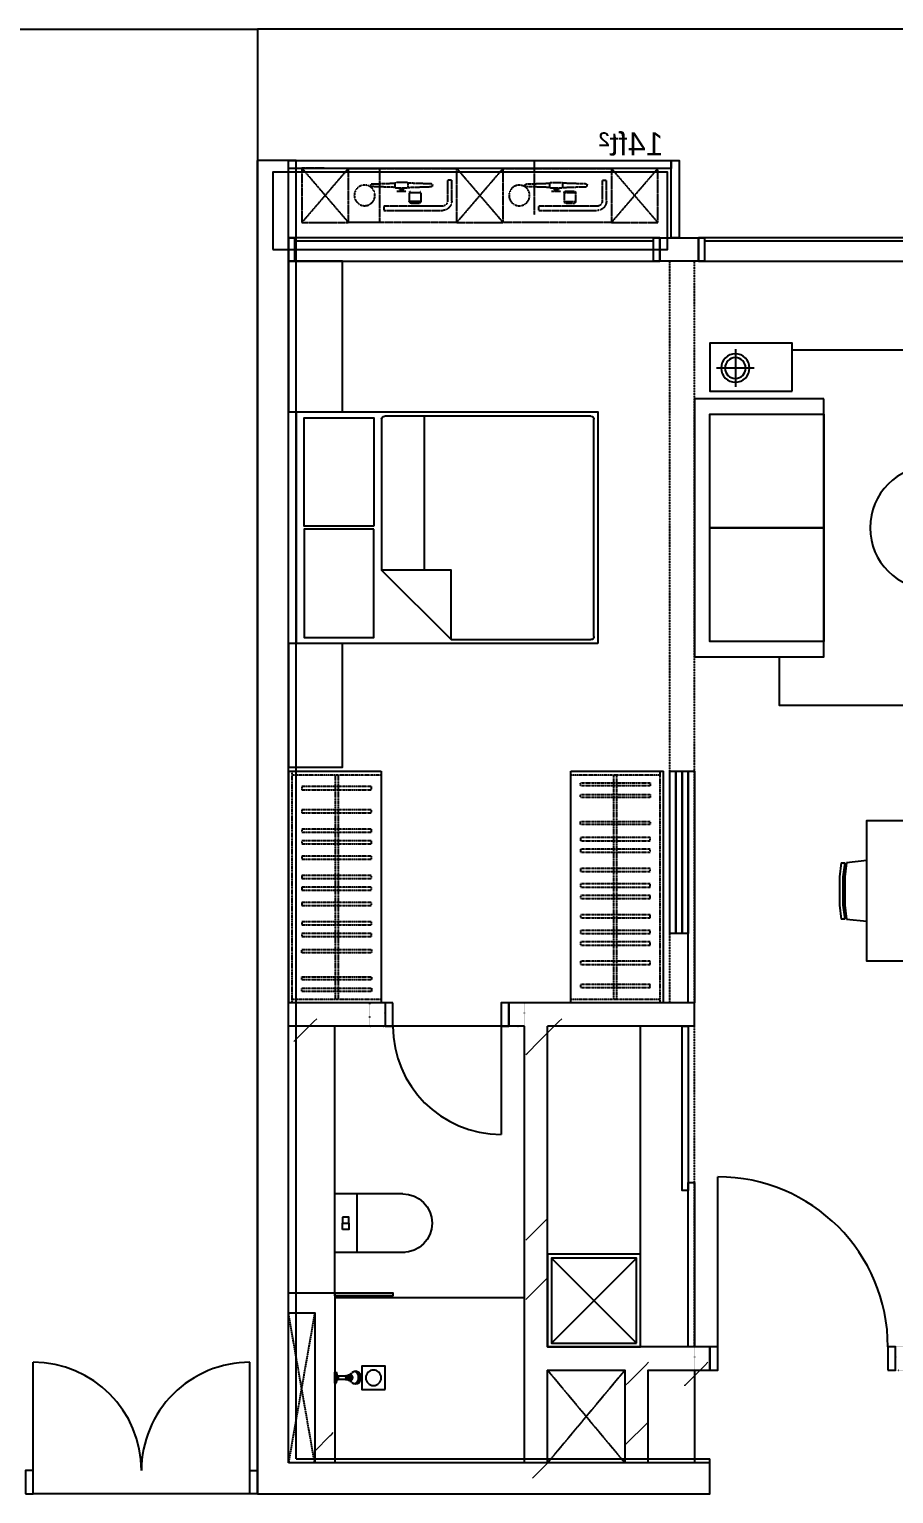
# Model space of a CAD drawing. Header units: millimetres. Extents: x -12551121 to 353735, y 112272 to 285506.
# Drawn here: x 105017 to 110605, y 147551 to 157026 of the extents above; entities that cross this region are included whole.
import ezdxf

# ---------------------------------------------------------------- set-up
doc = ezdxf.new("R2010")
doc.units = ezdxf.units.MM
doc.header["$MEASUREMENT"] = 0
for name, pattern in [('TYPE A$0$TYPE A$0$DOT2', [3.175, 0, -3.175]), ('TYPE A$0$TYPE A$0$HIDDEN', [0.375, 0.25, -0.125]), ('TYPE A$0$TYPE A$0$HIDDEN2', [0.9375, 0.625, -0.3125]), ('TYPE A$0$TYPE A$0$TYPE A_450SQFT$0$ABOVE', [0.4, 0.2, -0.2]), ('TYPE A$0$TYPE A$0$TYPE A_450SQFT$0$DASHED', [0.75, 0.5, -0.25])]:
    doc.linetypes.add(name, pattern=pattern)
for name, color, linetype in [('10 RT1 -  CORE LV9-69$0$10 RT1 -  CORE LV9-69$0$10 RT1 -  CORE LV9-69$0$AM-DOOR', 4, 'Continuous'), ('10 RT1 -  CORE LV9-69$0$10 RT1 -  CORE LV9-69$0$10 RT1 -  CORE LV9-69$0$AM-DROP', 7, 'Continuous'), ('AM-LOW WALL', 2, 'Continuous'), ('SHEARWALL L9-L28', 4, 'Continuous'), ('TYPE A$0$TYPE A$0$AM-BWK', 1, 'Continuous'), ('TYPE A$0$TYPE A$0$AM-DOOR', 4, 'Continuous'), ('TYPE A$0$TYPE A$0$AM-DROP LINE', 7, 'Continuous'), ('TYPE A$0$TYPE A$0$AM-FURNITURE', 9, 'Continuous'), ('TYPE A$0$TYPE A$0$AM-LOW WALL', 2, 'Continuous'), ('TYPE A$0$TYPE A$0$AM-RC-BEAM-SLAB-WALL', 3, 'Continuous'), ('TYPE A$0$TYPE A$0$AM-SANITARY', 4, 'Continuous'), ('TYPE A$0$TYPE A$0$AM-VOID', 8, 'TYPE A$0$TYPE A$0$HIDDEN'), ('TYPE A$0$TYPE A$0$AM-WINDOW', 4, 'Continuous'), ('TYPE A$0$TYPE A$0$TYPE A_450SQFT$0$AM-FURNITURE', 252, 'Continuous')]:
    doc.layers.add(name, color=color, linetype=linetype)
doc.layers.add('TYPE A$0$TYPE A$0$AM-AREA', color=30, linetype='Continuous', plot=False)
doc.layers.add('WALL-FILL-1', color=9, linetype='Continuous', lineweight=9)
doc.layers.add('WALL-FILL-2', color=7, linetype='Continuous', lineweight=9)
doc.styles.add('TYPE A$0$TYPE A$0$Standard', font='arial.ttf')
pattern_1 = [(45, (4847680.4, 2641064.6), (-791.9596, 791.9596), []), (45, (4847680.4, 2642264.6), (-791.9596, 791.9596), [])]

# ---------------------------------------------------------------- blocks, each defined once
blk = doc.blocks.new('TYPE A$0$TYPE A$0$TYPE A_450SQFT$0$A$C52870461')
at = {"layer": 'TYPE A$0$TYPE A$0$AM-SANITARY'}
for points in [[(-188.9, 456.7), (-188.9, 1.5)], [(190.3, 440.4), (190.3, 1.5)], [(-188.9, 145), (190.3, 145)], [(-188.9, 1.5), (190.3, 1.5)]]:
    blk.add_lwpolyline(points, dxfattribs=at)
for points in [[(-39.3, 51.5), (0.7, 51.5), (0.7, 91.5), (-39.3, 91.5)], [(40.7, 51.5), (0.7, 51.5), (0.7, 91.5), (40.7, 91.5)]]:
    blk.add_lwpolyline(points, close=True, dxfattribs=at)
blk.add_arc((0.7, 440.4), 189.6, 0, 180, dxfattribs=at)
blk = doc.blocks.new('*U103')
at = {"layer": 'TYPE A$0$TYPE A$0$AM-FURNITURE', "linetype": 'TYPE A$0$TYPE A$0$TYPE A_450SQFT$0$ABOVE'}
for p, q in [((-235, 0), (-235, 575)), ((1215, 575), (1215, 0))]:
    blk.add_line(p, q, dxfattribs=at)
at = {"layer": 'TYPE A$0$TYPE A$0$AM-FURNITURE', "color": 251, "linetype": 'TYPE A$0$TYPE A$0$TYPE A_450SQFT$0$ABOVE'}
for p, q in [((-235, 297.5), (1215, 297.5)), ((-235, 277.5), (1215, 277.5))]:
    blk.add_line(p, q, dxfattribs=at)
at = {"layer": 'TYPE A$0$TYPE A$0$AM-FURNITURE', "flags": 128}
for points in [[(-260, 600), (-260, 0)], [(-260, 600), (1240, 600)], [(-260, 600), (1240, 600)], [(1240, 0), (1240, 600)], [(-260, 0), (1240, 0)]]:
    blk.add_lwpolyline(points, dxfattribs=at)
at = {"layer": 'TYPE A$0$TYPE A$0$AM-FURNITURE', "linetype": 'TYPE A$0$TYPE A$0$TYPE A_450SQFT$0$ABOVE', "flags": 128}
blk.add_lwpolyline([(1240, 575), (-260, 575)], dxfattribs=at)
at = {"layer": 'TYPE A$0$TYPE A$0$AM-FURNITURE', "color": 251, "linetype": 'TYPE A$0$TYPE A$0$TYPE A_450SQFT$0$ABOVE'}
for points in [[(-160, 512.8), (-140, 512.8), (-140, 62.2), (-160, 62.2)], [(-10, 512.8), (10, 512.8), (10, 62.2), (-10, 62.2)], [(115, 512.8), (135, 512.8), (135, 62.2), (115, 62.2)], [(190, 512.8), (210, 512.8), (210, 62.2), (190, 62.2)], [(290, 512.8), (310, 512.8), (310, 62.2), (290, 62.2)], [(415, 512.8), (435, 512.8), (435, 62.2), (415, 62.2)], [(490, 512.8), (510, 512.8), (510, 62.2), (490, 62.2)], [(590, 512.8), (610, 512.8), (610, 62.2), (590, 62.2)], [(715, 512.8), (735, 512.8), (735, 62.2), (715, 62.2)], [(790, 512.8), (810, 512.8), (810, 62.2), (790, 62.2)], [(915, 512.8), (895, 512.8), (895, 62.2), (915, 62.2)], [(1090, 512.8), (1070, 512.8), (1070, 62.2), (1090, 62.2)], [(1165, 512.8), (1145, 512.8), (1145, 62.2), (1165, 62.2)]]:
    blk.add_lwpolyline(points, close=True, dxfattribs=at)
blk = doc.blocks.new('*U11')
blk.add_line((50, 75), (50, 775))
for points in [[(0, -75), (50, -75), (50, 75), (0, 75)], [(750, -75), (800, -75), (800, 75), (750, 75)]]:
    blk.add_lwpolyline(points, close=True)
blk.add_arc((50, 75), 700, 0, 90)
at = {"layer": 'DefPoints', "linetype": 'TYPE A$0$TYPE A$0$DOT2'}
for points in [[(-100, -75), (0, -75), (0, 75), (-100, 75)], [(800, -75), (900, -75), (900, 75), (800, 75)]]:
    blk.add_lwpolyline(points, close=True, dxfattribs=at)
blk = doc.blocks.new('*U13')
blk.add_line((50, 75), (50, 1175))
for points in [[(0, -75), (50, -75), (50, 75), (0, 75)], [(1150, -75), (1200, -75), (1200, 75), (1150, 75)]]:
    blk.add_lwpolyline(points, close=True)
blk.add_arc((50, 75), 1100, 0, 90)
at = {"layer": 'DefPoints', "linetype": 'TYPE A$0$TYPE A$0$DOT2'}
for points in [[(-100, -75), (0, -75), (0, 75), (-100, 75)], [(1200, -75), (1300, -75), (1300, 75), (1200, 75)]]:
    blk.add_lwpolyline(points, close=True, dxfattribs=at)
blk = doc.blocks.new('TYPE A$0$TYPE A$0$SH_1')
for p, q in [((-41, 133.4), (-41, 136.2)), ((-39, 126.3), (-39, 133.4)), ((-17.5, 91.4), (-17.5, 103)), ((17.5, 91.4), (17.5, 103)), ((-35, 9), (-12.5, 15)), ((-35, 0), (-35, 9)), ((-35, 9), (35, 9)), ((-35, 0), (35, 0)), ((-12.5, 73.3), (-12.5, 76.8)), ((-12.5, 21), (-10.5, 23)), ((-12.5, 15), (-12.5, 21)), ((-12.5, 15), (12.5, 15)), ((-10.5, 66.2), (-12.3, 71.6)), ((-10.5, 23), (-10.5, 66.2)), ((-10.5, 23), (10.5, 23)), ((-10, 82.1), (-10, 86.7)), ((-6, 15), (-6, 20)), ((6, 15), (6, 20)), ((10, 82.1), (10, 86.7)), ((10.5, 66.2), (12.3, 71.6)), ((10.5, 23), (10.5, 66.2)), ((12.5, 21), (10.5, 23)), ((12.5, 73.3), (12.5, 76.8)), ((12.5, 15), (12.5, 21)), ((35, 9), (12.5, 15)), ((35, 9), (35, 0))]:
    blk.add_line(p, q)
for centre, radius, start, end in [((46.1, 169.9), 98.1, 217.32337, 227.29745), ((-24, 100.7), 6.84, 18.88867, 71.20302), ((24, 100.7), 6.84, 108.79698, 161.11133), ((-46.1, 169.9), 98.1, 312.70255, 322.67663), ((-16.1, -23.8), 45, 77.05963, 85.44805), ((0, 2.5), 18.5, 71.07536, 108.92464), ((16.1, -23.8), 45, 94.55195, 102.94037)]:
    blk.add_arc(centre, radius, start, end)
at = {"extrusion": (0, 0, -1)}
for centre, major_axis, ratio, start_param, end_param in [((0, 133.4), (-41, 0), 0.707107, -0.313631, 3.455224), ((0, 126.3), (-39, 0), 0.707107, -0.613045, 3.754638), ((0, 136.2), (41, 0), 0.707107, 3.141593, 6.283185), ((0, 133.4), (39, 0), 0.707107, 3.141593, 6.283185), ((0, 141.1), (-39, 0), 0.707107, 0.204724, 2.936869), ((0, 108.6), (-25.5, 0), 0.707107, -0.814442, -0.642639), ((0, 91.4), (17.5, 0), 0.707107, 2.219365, 7.205413), ((0, 103), (17.5, 0), 0.707107, 3.141593, 6.283185), ((0, 89.7), (13.5, 0), 0.709219, 2.325333, 7.099445), ((0, 108.6), (-25.5, 0), 0.707107, 3.784232, 3.956034), ((0, 73.3), (12.5, 0), 0.707107, 2.873787, 6.550991), ((0, 76.8), (12.5, 0), 0.707107, 3.141593, 6.283185), ((0, 66.2), (10.5, 0), 0.673435, 3.141593, 6.283185), ((0, 86.7), (10, 0), 0.707107, 3.141593, 6.283185)]:
    blk.add_ellipse(centre, major_axis=major_axis, ratio=ratio, start_param=start_param, end_param=end_param, dxfattribs=at)
blk = doc.blocks.new('TYPE A$0$TYPE A$0$FUR-WM')
at = {"layer": 'DefPoints', "color": 250}
blk.add_lwpolyline([(0, 0), (0, 600), (600, 600), (600, 0)], close=True, dxfattribs=at)
at = {"layer": 'TYPE A$0$TYPE A$0$AM-FURNITURE'}
for p, q in [((575, 25), (25, 575)), ((25, 25), (575, 575))]:
    blk.add_line(p, q, dxfattribs=at)
blk.add_lwpolyline([(25, 25), (25, 575), (575, 575), (575, 25)], close=True, dxfattribs=at)
blk = doc.blocks.new('TYPE A$0$TYPE A$0$TYP_CHAIR')
at = {"layer": 'TYPE A$0$TYPE A$0$AM-FURNITURE'}
for p, q in [((58255.7, 161358.2), (58270.2, 161491.2)), ((58270.2, 161524.5), (58360.7, 161535.6)), ((58270.2, 161524.5), (58270.2, 161502.3)), ((58270.2, 161502.3), (58360.7, 161513.4)), ((58270.2, 161491.2), (58360.7, 161502.3)), ((58360.7, 161535.6), (58451.9, 161535.6)), ((58360.7, 161513.4), (58451.9, 161513.4)), ((58360.7, 161502.3), (58451.9, 161502.3)), ((58451.9, 161535.6), (58543, 161535.6)), ((58451.9, 161513.4), (58543, 161513.4)), ((58451.9, 161502.3), (58543, 161502.3)), ((58543, 161535.6), (58633.5, 161524.5)), ((58543, 161513.4), (58633.5, 161502.3)), ((58543, 161502.3), (58633.5, 161491.2)), ((58633.5, 161502.3), (58633.5, 161524.5)), ((58633.5, 161491.2), (58648, 161358.2))]:
    blk.add_line(p, q, dxfattribs=at)
blk = doc.blocks.new('*U17')
for points in [[(280583.7531, 238596.4725), (280623.7531, 238596.4725), (280623.7531, 238746.4725), (280583.7531, 238746.4725)], [(280583.7531, 238746.4725), (282983.7531, 238746.4725), (282983.7531, 238596.4725), (280583.7531, 238596.4725)], [(282943.7531, 238596.4725), (282983.7531, 238596.4725), (282983.7531, 238746.4725), (282943.7531, 238746.4725)]]:
    blk.add_lwpolyline(points, close=True)
blk.add_lwpolyline([(280623.7531, 238726.4725), (282943.7531, 238726.4725)])
blk = doc.blocks.new('*U19')
for points in [[(280583.7531, 238596.4725), (280623.7531, 238596.4725), (280623.7531, 238746.4725), (280583.7531, 238746.4725)], [(280583.7531, 238746.4725), (283183.7531, 238746.4725), (283183.7531, 238596.4725), (280583.7531, 238596.4725)], [(283143.7531, 238596.4725), (283183.7531, 238596.4725), (283183.7531, 238746.4725), (283143.7531, 238746.4725)]]:
    blk.add_lwpolyline(points, close=True)
blk.add_lwpolyline([(280623.7531, 238726.4725), (283143.7531, 238726.4725)])
blk = doc.blocks.new('TYPE A$0$TYPE A$0$FUR-SOFA 2S')
at = {"layer": 'TYPE A$0$TYPE A$0$TYPE A_450SQFT$0$AM-FURNITURE', "color": 9, "elevation": 0}
for points in [[(-14134, 4101.8), (-13299, 4101.8), (-13299, 2431.8), (-14134, 2431.8)], [(-14134, 3266.8), (-13399, 3266.8), (-13399, 4001.8), (-14134, 4001.8)], [(-14134, 2531.8), (-13399, 2531.8), (-13399, 3266.8), (-14134, 3266.8)]]:
    blk.add_lwpolyline(points, close=True, dxfattribs=at)
blk = doc.blocks.new('TYPE A$0$TYPE A$0$FUR-BED Q')
at = {"layer": 'TYPE A$0$TYPE A$0$AM-FURNITURE'}
for p, q in [((3375, 5445.8), (3375, 6851.6)), ((3395, 6871.6), (4727.6, 6871.6)), ((5297.6, 5400), (5297.6, 6900)), ((4297.6, 5425.8), (3395, 5425.8))]:
    blk.add_line(p, q, dxfattribs=at)
for points in [[(3350, 5400), (5350, 5400), (5350, 6900), (3350, 6900)], [(4797.6, 6160), (5247.6, 6160), (5247.6, 6860), (4797.6, 6860)], [(4797.6, 6140), (5247.6, 6140), (5247.6, 5440), (4797.6, 5440)]]:
    blk.add_lwpolyline(points, close=True, dxfattribs=at)
for points in [[(4747.6, 6851.6), (4747.6, 5875.8), (4297.6, 5425.8), (3395, 5425.8)], [(4472.6, 6871.6), (4472.6, 5875.8)], [(4297.6, 5425.8), (4297.6, 5875.8), (4747.6, 5875.8)]]:
    blk.add_lwpolyline(points, dxfattribs=at)
for centre, start, end in [((3395, 6851.6), 90, 180), ((4727.6, 6851.6), 0, 90), ((3395, 5445.8), 180, 270)]:
    blk.add_arc(centre, 20, start, end, dxfattribs=at)
blk = doc.blocks.new('TYPE A')
at = {"layer": 'TYPE A$0$TYPE A$0$AM-AREA'}
blk.add_lwpolyline([(5450, 7950), (2900, 7950), (2900, 8450), (5450, 8450)], close=True, dxfattribs=at)
at = {"layer": 'TYPE A$0$TYPE A$0$AM-BWK'}
for points in [[(2725, 2925), (2725, 3075)], [(2725, 3075), (3975, 3075)], [(3925, 3075), (3925, 2925)], [(4675, 3075), (5350, 3075)], [(4725, 3075), (4725, 2925)], [(2725, 2925), (3675, 2925)], [(3675, 850), (3675, 2925)], [(3825, 100), (3825, 2925)], [(3825, 2925), (3975, 2925)], [(4675, 2925), (5350, 2925)], [(5350, 1200), (5050, 1200), (5050, 100)], [(5350, 1070), (5180, 1070), (5180, 100)], [(3025, 100), (3025, 700), (2625, 700), (2625, 850), (3675, 850)], [(3675, 700), (3175, 700), (3175, 100)], [(3675, 100), (3675, 700)]]:
    blk.add_lwpolyline(points, dxfattribs=at)
at = {"layer": 'TYPE A$0$TYPE A$0$AM-DOOR', "linetype": 'TYPE A$0$TYPE A$0$TYPE A_450SQFT$0$DASHED'}
for p, q in [((2725, 850), (2725, 7875)), ((2885, 3075, 0), (2885, 7875, 0))]:
    blk.add_line(p, q, dxfattribs=at)
at = {"layer": 'TYPE A$0$TYPE A$0$AM-DOOR', "elevation": 0}
for points in [[(2725, 3075), (2765, 3075), (2765, 4575), (2725, 4575)], [(2765, 3525), (2805, 3525), (2805, 4575), (2765, 4575)], [(2805, 3525), (2845, 3525), (2845, 4575), (2805, 4575)], [(2845, 3525), (2885, 3525), (2885, 4575), (2845, 4575)]]:
    blk.add_lwpolyline(points, close=True, dxfattribs=at)
at = {"layer": 'TYPE A$0$TYPE A$0$AM-DOOR'}
for points in [[(2765, 1862.5), (2805, 1862.5), (2805, 2925), (2765, 2925)], [(2725, 850), (2765, 850), (2765, 1912.5), (2725, 1912.5)]]:
    blk.add_lwpolyline(points, close=True, dxfattribs=at)
at = {"layer": 'TYPE A$0$TYPE A$0$AM-DROP LINE'}
blk.add_line((5550, 9375, 0), (5550, 8525), dxfattribs=at)
at = {"layer": 'TYPE A$0$TYPE A$0$AM-DROP LINE', "elevation": 0}
blk.add_lwpolyline([(-100, 9375), (5550, 9375)], dxfattribs=at)
at = {"layer": 'TYPE A$0$TYPE A$0$AM-DROP LINE'}
for points in [[(3975, 2925), (4675, 2925)], [(5050, 1170), (3825, 1170)]]:
    blk.add_lwpolyline(points, dxfattribs=at)
at = {"layer": 'TYPE A$0$TYPE A$0$AM-FURNITURE', "ltscale": 10}
for p, q in [((2461.1, 7305.5, 0), (2461.1, 7060.6, 0)), ((2338.7, 7183.1, 0), (2583.6, 7183.1, 0))]:
    blk.add_line(p, q, dxfattribs=at)
at = {"layer": 'TYPE A$0$TYPE A$0$AM-FURNITURE'}
for points in [[(5000, 7875), (5350, 7875), (5350, 6900), (5000, 6900)], [(5000, 5400), (5350, 5400), (5350, 4600), (5000, 4600)], [(2725, 100), (3025, 100), (3025, 700), (2725, 700)]]:
    blk.add_lwpolyline(points, close=True, dxfattribs=at)
at = {"layer": 'TYPE A$0$TYPE A$0$AM-FURNITURE', "ltscale": 10, "elevation": 0}
blk.add_lwpolyline([(2093.5, 7300), (575, 7300), (575, 5000), (2175, 5000), (2175, 5313.7)], dxfattribs=at)
at = {"layer": 'TYPE A$0$TYPE A$0$AM-FURNITURE', "elevation": 0}
for points in [[(2093.5, 7033.7), (2093.5, 7343.7), (2625, 7343.7), (2625, 7033.7)], [(700, 3345), (1610, 3345), (1610, 4255), (700, 4255)]]:
    blk.add_lwpolyline(points, close=True, dxfattribs=at)
at = {"layer": 'TYPE A$0$TYPE A$0$AM-FURNITURE'}
blk.add_circle((2461.1, 7183.1, 0), 91.8, dxfattribs=at)
at = {"layer": 'TYPE A$0$TYPE A$0$AM-FURNITURE', "ltscale": 10}
for centre, radius in [((2461.1, 7183.1, 0), 67.4), ((1191.4, 6150, 0), 398.6)]:
    blk.add_circle(centre, radius, dxfattribs=at)
at = {"layer": 'TYPE A$0$TYPE A$0$AM-LOW WALL'}
for points in [[(2875, 8525), (2825, 8525), (2825, 8025), (2875, 8025)], [(5350, 8475), (5350, 8525), (2875, 8525), (2875, 8475)]]:
    blk.add_lwpolyline(points, close=True, dxfattribs=at)
blk.add_lwpolyline([(5050, 1200), (5050, 2925)], dxfattribs=at)
at = {"layer": 'TYPE A$0$TYPE A$0$AM-RC-BEAM-SLAB-WALL'}
for points in [[(5350, 100), (5350, 8525), (5550, 8525), (5550, -100)], [(5550, -100), (2625, -100), (2625, 100), (5350, 100)]]:
    blk.add_lwpolyline(points, dxfattribs=at)
blk.add_lwpolyline([(2700, 7875), (2950, 7875), (2950, 8025), (2700, 8025)], close=True, dxfattribs=at)
at = {"layer": 'TYPE A$0$TYPE A$0$AM-SANITARY'}
for points in [[(5050, 1180), (5050, 1200), (4675, 1200), (4675, 1180)], [(4725, 575), (4725, 725), (4875, 725), (4875, 575)]]:
    blk.add_lwpolyline(points, close=True, dxfattribs=at)
blk.add_circle((4800, 650), 50, dxfattribs=at)
at = {"layer": 'TYPE A$0$TYPE A$0$AM-VOID', "linetype": 'TYPE A$0$TYPE A$0$HIDDEN2', "ltscale": 0.2}
for p, q in [((3760, 8174.9), (3759.9, 8524.9)), ((4760, 8125.2), (4759.9, 8475.2)), ((3568.5, 8318.7), (3494.1, 8318.6)), ((3494.1, 8318.6), (3494.1, 8259.4)), ((3494.1, 8259.4), (3568.6, 8259.4)), ((3505.1, 8248.1), (3500.5, 8249.9)), ((3501.2, 8325.8), (3561.4, 8325.8)), ((3505.1, 8248.1), (3557.5, 8248.1)), ((3557.5, 8248.1), (3562.1, 8249.9)), ((3568.5, 8318.7), (3568.6, 8259.4)), ((3588.7, 8325.4), (3648.9, 8325.4)), ((4494.1, 8319), (4494.1, 8259.7)), ((4568.5, 8319), (4494.1, 8319)), ((4494.1, 8259.7), (4568.6, 8259.8)), ((4505.1, 8248.4), (4500.5, 8250.3)), ((4505.1, 8248.4), (4557.5, 8248.5)), ((4557.5, 8248.5), (4562.1, 8250.3)), ((4568.5, 8319), (4568.6, 8259.8)), ((4588.7, 8325.7), (4648.9, 8325.8))]:
    blk.add_line(p, q, dxfattribs=at)
for points in [[(2962.5, 8474.6), (3262.5, 8474.7), (3262.6, 8124.7), (2962.6, 8124.6)], [(3962.5, 8474.9), (3262.5, 8474.7), (3262.6, 8124.7), (3962.6, 8124.9)], [(3962.5, 8474.9), (4262.5, 8475.1), (4262.6, 8125.1), (3962.6, 8124.9)], [(4962.5, 8475.3), (4262.5, 8475.1), (4262.6, 8125.1), (4962.6, 8125.3)], [(4962.5, 8475.3), (5262.5, 8475.4), (5262.6, 8125.4), (4962.6, 8125.3)]]:
    blk.add_lwpolyline(points, close=True, dxfattribs=at)
for points in [[(2962.5, 8474.6), (3262.6, 8124.7)], [(3262.5, 8474.7), (2962.6, 8124.6)], [(3962.5, 8474.9), (4262.6, 8125.1)], [(4262.5, 8475.1), (3962.6, 8124.9)], [(4962.5, 8475.3), (5262.6, 8125.4)], [(5262.5, 8475.4), (4962.6, 8125.3)], [(3605, 8346.1), (3605, 8339.2), (3632.6, 8339.2), (3632.6, 8346.1)], [(3613.3, 8339.2), (3613.3, 8332.3)], [(3624.3, 8339.2), (3624.3, 8332.3)], [(4605, 8346.4), (4605, 8339.5), (4632.6, 8339.5), (4632.6, 8346.4)], [(4613.3, 8339.5), (4613.3, 8332.6)], [(4624.3, 8339.5), (4624.3, 8332.6)], [(3605, 8325.4), (3605, 8332.3), (3632.6, 8332.3), (3632.6, 8325.4)], [(4605, 8325.7), (4605, 8332.6), (4632.6, 8332.6), (4632.6, 8325.7)]]:
    blk.add_lwpolyline(points, dxfattribs=at)
for points in [[(3733.9, 8202.9), (3354.9, 8202.8, -0.414214), (3294.6, 8263), (3294.6, 8397.4), (3321.9, 8397.4), (3321.9, 8263, 0.414214), (3354.9, 8230.1), (3733.9, 8230.3)], [(3577.4, 8351.7, 0.414214), (3583, 8346.1), (3654.6, 8346.1, 0.414214), (3660.2, 8351.7), (3660.2, 8379.1, 0.414214), (3654.5, 8384.7), (3583, 8384.7, 0.414214), (3577.4, 8379)], [(4733.9, 8203.3), (4354.9, 8203.2, -0.414214), (4294.6, 8263.3), (4294.6, 8397.8), (4321.9, 8397.8), (4321.9, 8263.3, 0.414214), (4354.8, 8230.5), (4733.9, 8230.6)], [(4577.4, 8352, 0.414214), (4583, 8346.4), (4654.6, 8346.4, 0.414214), (4660.2, 8352.1), (4660.2, 8379.4, 0.414214), (4654.5, 8385), (4583, 8385, 0.414214), (4577.4, 8379.4)]]:
    blk.add_lwpolyline(points, format="xyb", close=True, dxfattribs=at)
for points in [[(3577.4, 8351.6), (3424.2, 8356.8, -0.401405), (3419, 8362.3), (3418.9, 8368.3, -0.401405), (3424.2, 8373.8), (3577.4, 8379.2)], [(3660.2, 8351.6), (3813.4, 8356.9, 0.401405), (3818.6, 8362.5), (3818.6, 8368.4, 0.401405), (3813.4, 8373.9), (3660.2, 8379.2)], [(4577.4, 8351.9), (4424.2, 8357.2, -0.401405), (4419, 8362.7), (4418.9, 8368.7, -0.401405), (4424.2, 8374.2), (4577.4, 8379.5)], [(4660.2, 8352), (4813.4, 8357.3, 0.401405), (4818.6, 8362.8), (4818.6, 8368.8, 0.401405), (4813.4, 8374.3), (4660.2, 8379.5)]]:
    blk.add_lwpolyline(points, format="xyb", dxfattribs=at)
at = {"layer": 'TYPE A$0$TYPE A$0$AM-VOID'}
for points in [[(5180, 100), (5350, 1070)], [(5180, 1070), (5350, 100)], [(3175, 100), (3675, 700)], [(3175, 700), (3675, 100)]]:
    blk.add_lwpolyline(points, dxfattribs=at)
at = {"layer": 'TYPE A$0$TYPE A$0$AM-VOID', "linetype": 'TYPE A$0$TYPE A$0$HIDDEN2', "ltscale": 0.2}
for centre in [(3857.4, 8299.9), (4857.4, 8300.3)]:
    blk.add_circle(centre, 66.7, dxfattribs=at)
for centre, radius, start, end in [((3501.2, 8318.7), 7.13, 90.02003, 180.0262), ((3504.3, 8259.4), 10.2, 180.02003, 248.38004), ((3561.4, 8318.7), 7.13, 0.01387, 90.0262), ((3558.4, 8259.4), 10.2, 291.66003, 0.02003), ((4501.2, 8319), 7.13, 90.02003, 180.0262), ((4504.3, 8259.7), 10.2, 180.02003, 248.38004), ((4561.4, 8319), 7.13, 0.01387, 90.0262), ((4558.4, 8259.8), 10.2, 291.66003, 0.02003)]:
    blk.add_arc(centre, radius, start, end, dxfattribs=at)
at = {"layer": 'TYPE A$0$TYPE A$0$TYPE A_450SQFT$0$AM-FURNITURE', "color": 9}
blk.add_lwpolyline([(3075, 850), (3075, 2925)], dxfattribs=at)
blk.add_blockref('TYPE A$0$TYPE A$0$FUR-WM', (3075, 850))
at = {"layer": 'TYPE A$0$TYPE A$0$AM-DOOR', "xscale": -1, "rotation": 180}
blk.add_blockref('*U11', (3925, 3000), dxfattribs=at)
at = {"layer": 'TYPE A$0$TYPE A$0$AM-DOOR', "xscale": -1}
blk.add_blockref('*U13', (2625, 775), dxfattribs=at)
at = {"layer": 'TYPE A$0$TYPE A$0$AM-FURNITURE'}
for name, p in [('TYPE A$0$TYPE A$0$FUR-SOFA 2S', (16024, 2881.9, 0)), ('TYPE A$0$TYPE A$0$FUR-BED Q', (0, 0))]:
    blk.add_blockref(name, p, dxfattribs=at)
for name, p, rotation in [('*U103', (3525, 3335), 90), ('*U103', (4750, 4315), 270), ('TYPE A$0$TYPE A$0$TYP_CHAIR', (-159748.2, 62251.9, 0), 270)]:
    blk.add_blockref(name, p, dxfattribs=dict(at, rotation=rotation))
at = {"layer": 'TYPE A$0$TYPE A$0$AM-SANITARY', "extrusion": (2.39995e-26, -2.25628e-38, -1), "xscale": -1, "zscale": -1, "rotation": 270}
blk.add_blockref('TYPE A$0$TYPE A$0$TYPE A_450SQFT$0$A$C52870461', (-5051.5, 1649.3), dxfattribs=at)
at = {"layer": 'TYPE A$0$TYPE A$0$AM-SANITARY', "rotation": 90}
blk.add_blockref('TYPE A$0$TYPE A$0$SH_1', (5050, 651.1), dxfattribs=at)
at = {"layer": 'TYPE A$0$TYPE A$0$AM-WINDOW'}
for name, p in [('*U19', (-280483.8, -230721.5)), ('*U17', (-277633.8, -230721.5))]:
    blk.add_blockref(name, p, dxfattribs=at)
at = {"layer": 'TYPE A$0$TYPE A$0$AM-AREA', "insert": (2924.7, 8708.6), "char_height": 150, "attachment_point": 1, "style": 'TYPE A$0$TYPE A$0$Standard'}
blk.add_mtext('14ft²', dxfattribs=at)
blk = doc.blocks.new('riser')
at = {"layer": 'WALL-FILL-1'}
h = blk.add_hatch(dxfattribs=at)
h.set_pattern_fill('FP_1', color=251, style=0, pattern_type=2)
h.set_pattern_definition(pattern_1)
h.paths.add_polyline_path([(30926.7, -50362.5), (30928.7, -50362.5), (30928.7, -50289.5), (31174.7, -50289.5), (31176.7, -50287.5), (30926.7, -50289.5), (30926.7, -50356.4)])
h = blk.add_hatch(dxfattribs=at)
h.set_pattern_fill('FP_1', color=251, style=0, pattern_type=2)
h.set_pattern_definition(pattern_1)
h.paths.add_polyline_path([(30946.7, -50362.5), (30946.7, -50307.5), (31156.7, -50307.5), (31156.7, -50362.5), (31174.7, -50362.5), (31174.7, -50289.5), (30928.7, -50289.5), (30928.7, -50362.5)])
h = blk.add_hatch(dxfattribs=at)
h.set_pattern_fill('FP_1', color=251, style=0, pattern_type=2)
h.set_pattern_definition(pattern_1)
h.paths.add_polyline_path([(31146.7, -50437.5), (31176.7, -50437.5), (31174.7, -50362.5), (31156.7, -50362.5), (31156.7, -50417.5), (30946.7, -50417.5), (30946.7, -50362.5), (30926.7, -50362.5), (30926.7, -50437.5), (31007.8, -50437.5)])
h = blk.add_hatch(dxfattribs=at)
h.set_pattern_fill('FP_1', color=251, style=0, pattern_type=2)
h.set_pattern_definition(pattern_1)
h.paths.add_polyline_path([(29968.7, -55312.5), (29968.7, -55257.5), (30051.7, -55257.5), (30051.7, -55239.5), (29950.7, -55239.5), (29952.8, -55312.5)])
h.paths.add_polyline_path([(29128.7, -55312.5), (29146.7, -55312.5), (29146.7, -55239.5), (28526.7, -55239.5), (28526.7, -55257.5), (29128.7, -55257.5)])
h = blk.add_hatch(dxfattribs=at)
h.set_pattern_fill('FP_1', color=251, style=0, pattern_type=2)
h.set_pattern_definition(pattern_1)
h.paths.add_polyline_path([(29948.7, -55312.5), (29950.7, -55310.9), (29950.7, -55239.5), (29948.7, -55239.5), (29948.7, -55309.4)])
h.paths.add_polyline_path([(29148.7, -55312.5), (29146.7, -55237.5), (29146.7, -55239.5), (29146.7, -55312.5)])
h = blk.add_hatch(dxfattribs=at)
h.set_pattern_fill('FP_1', color=251, style=0, pattern_type=2)
h.set_pattern_definition(pattern_1)
h.paths.add_polyline_path([(30051.7, -55257.5), (31151.7, -55257.5), (31151.7, -55239.5), (30051.7, -55239.5), (30051.7, -55250.2)])
h = blk.add_hatch(dxfattribs=at)
h.set_pattern_fill('FP_1', color=251, style=0, pattern_type=2)
h.set_pattern_definition(pattern_1)
h.paths.add_polyline_path([(30051.7, -55387.5), (30051.7, -55367.5), (29968.7, -55367.5), (29968.7, -55312.5), (29948.7, -55312.5), (29948.7, -55387.5), (30051.7, -55387.5)])
h.paths.add_polyline_path([(28826.7, -55387.5), (29148.7, -55387.5), (29146.7, -55312.5), (29128.7, -55312.5), (29128.7, -55367.5), (28526.7, -55367.5), (28526.7, -55387.5), (28721.7, -55387.5)])
h = blk.add_hatch(dxfattribs=at)
h.set_pattern_fill('FP_1', color=251, style=0, pattern_type=2)
h.set_pattern_definition(pattern_1)
h.paths.add_polyline_path([(30201.7, -55387.5), (31151.7, -55387.5), (31151.7, -55367.5), (30051.7, -55367.5), (30051.7, -55387.5), (30181.7, -55387.5)])
h = blk.add_hatch(dxfattribs=at)
h.set_pattern_fill('FP_1', color=251, style=0, pattern_type=2)
h.set_pattern_definition(pattern_1)
h.paths.add_polyline_path([(30061.7, -58212.5), (30071.7, -58212.5), (30071.7, -55397.5), (30061.7, -55398.8), (30061.7, -58212.5)])
h = blk.add_hatch(dxfattribs=at)
h.set_pattern_fill('FP_1', color=251, style=0, pattern_type=2)
h.set_pattern_definition(pattern_1)
h.paths.add_polyline_path([(30199.7, -58212.5), (30201.7, -58212.5), (30201.7, -55387.5), (30181.7, -55387.5), (30181.7, -58212.5)])
h = blk.add_hatch(dxfattribs=at)
h.set_pattern_fill('FP_1', color=251, style=0, pattern_type=2)
h.set_pattern_definition(pattern_1)
h.paths.add_polyline_path([(28721.7, -57132.5), (28761.7, -57132.5), (28761.7, -57122.5), (28526.7, -57122.5), (28526.7, -57132.5), (28696.7, -57132.5)])
h = blk.add_hatch(dxfattribs=at)
h.set_pattern_fill('FP_1', color=251, style=0, pattern_type=2)
h.set_pattern_definition(pattern_1)
h.paths.add_polyline_path([(28816.7, -57132.5), (28816.7, -57132.5), (28815.8, -57122.5), (28761.7, -57122.5), (28761.7, -57132.5), (28812.5, -57132.5)])
h = blk.add_hatch(dxfattribs=at)
h.set_pattern_fill('FP_1', color=251, style=0, pattern_type=2)
h.set_pattern_definition(pattern_1)
h.paths.add_polyline_path([(28814.6, -57242.5), (28816.7, -57242.5), (28816.7, -57132.5), (28806.7, -57132.5), (28806.7, -57242.5)])
h = blk.add_hatch(dxfattribs=at)
h.set_pattern_fill('FP_1', color=251, style=0, pattern_type=2)
h.set_pattern_definition(pattern_1)
h.paths.add_polyline_path([(28816.7, -58212.5), (28814.6, -57242.5), (28806.7, -57242.5), (28806.7, -58212.5)])
h = blk.add_hatch(dxfattribs=at)
h.set_pattern_fill('FP_1', color=251, style=0, pattern_type=2)
h.set_pattern_definition(pattern_1)
h.paths.add_polyline_path([(31241.7, -57537.5), (31261.7, -57537.5), (31261.7, -57462.5), (30201.7, -57462.5), (30201.9, -57482.5), (31241.7, -57482.5)])
h.paths.add_polyline_path([(32481.7, -57537.5), (32481.7, -57482.5), (32551.7, -57482.5), (32551.7, -57462.5), (32461.7, -57462.5), (32463.7, -57537.5)])
h = blk.add_hatch(dxfattribs=at)
h.set_pattern_fill('FP_1', color=251, style=0, pattern_type=2)
h.set_pattern_definition(pattern_1)
h.paths.add_polyline_path([(31241.7, -57610.5), (31259.7, -57610.5), (31259.7, -57537.5), (31241.7, -57537.5), (31241.7, -57592.5), (30201.7, -57592.5), (30201.7, -57610.5), (31146.7, -57610.5)])
h.paths.add_polyline_path([(32551.7, -57610.5), (32553.7, -57610.5), (32551.7, -57592.5), (32481.7, -57592.5), (32481.7, -57537.5), (32463.7, -57537.5), (32465.8, -57610.5), (32535.8, -57610.5)])
h = blk.add_hatch(dxfattribs=at)
h.set_pattern_fill('FP_1', color=251, style=0, pattern_type=2)
h.set_pattern_definition(pattern_1)
h.paths.add_polyline_path([(30701.7, -58212.5), (30721.7, -58212.5), (30721.7, -57612.5), (30701.7, -57612.5), (30701.7, -58212.5)])
h = blk.add_hatch(dxfattribs=at)
h.set_pattern_fill('FP_1', color=251, style=0, pattern_type=2)
h.set_pattern_definition(pattern_1)
h.paths.add_polyline_path([(30849.7, -58212.5), (30849.7, -57612.5), (30831.7, -57612.5), (30831.7, -58212.5)])
h = blk.add_hatch(dxfattribs=at)
h.set_pattern_fill('FP_1', color=251, style=0, pattern_type=2)
h.set_pattern_definition(pattern_1)
h.paths.add_polyline_path([(30851.7, -57612.5), (31261.7, -57610.5), (31259.7, -57610.5), (31007.8, -57611.7)])
h.paths.add_polyline_path([(32535.8, -57612.5), (32463.7, -57610.5), (32463.7, -57612.5), (32481.7, -57612.5)])
at = {"layer": 'WALL-FILL-2'}
h = blk.add_hatch(dxfattribs=at)
h.set_pattern_fill('FP_1', color=251, style=0, pattern_type=2)
h.set_pattern_definition(pattern_1)
h.paths.add_polyline_path([(31151.7, -50417.5), (31156.7, -50417.5), (31156.7, -50307.5), (30946.7, -50307.5), (30946.7, -50417.5), (31146.7, -50417.5)])
h = blk.add_hatch(dxfattribs=at)
h.set_pattern_fill('FP_1', color=251, style=0, pattern_type=2)
h.set_pattern_definition(pattern_1)
h.paths.add_polyline_path([(28868.4, -55367.5), (29128.7, -55367.5), (29128.7, -55257.5), (28526.7, -55257.5), (28526.7, -55367.5), (28826.7, -55367.5)])
h.paths.add_polyline_path([(30051.7, -55367.5), (30051.7, -55257.5), (29968.7, -55257.5), (29968.7, -55367.5), (30045.7, -55367.5)])
h = blk.add_hatch(dxfattribs=at)
h.set_pattern_fill('FP_1', color=251, style=0, pattern_type=2)
h.set_pattern_definition(pattern_1)
h.paths.add_polyline_path([(30201.7, -55367.5), (31151.7, -55367.5), (31151.7, -55257.5), (30051.7, -55257.5), (30051.7, -55367.5), (30181.7, -55367.5)])
h = blk.add_hatch(dxfattribs=at)
h.set_pattern_fill('FP_1', color=251, style=0, pattern_type=2)
h.set_pattern_definition(pattern_1)
h.paths.add_polyline_path([(30071.7, -58212.5), (30181.7, -58212.5), (30181.7, -55387.5), (30071.7, -55387.5), (30071.7, -58212.5)])
h = blk.add_hatch(dxfattribs=at)
h.set_pattern_fill('FP_1', color=251, style=0, pattern_type=2)
h.set_pattern_definition(pattern_1)
h.paths.add_polyline_path([(28696.7, -57242.5), (28696.7, -57242.5), (28761.7, -57132.5), (28526.7, -57132.5), (28526.7, -57242.5), (28683.7, -57242.5)])
h = blk.add_hatch(dxfattribs=at)
h.set_pattern_fill('FP_1', color=251, style=0, pattern_type=2)
h.set_pattern_definition(pattern_1)
h.paths.add_polyline_path([(28696.7, -57242.5), (28806.7, -57242.5), (28806.7, -57132.5), (28761.7, -57132.5), (28696.7, -57242.5)])
h = blk.add_hatch(dxfattribs=at)
h.set_pattern_fill('FP_1', color=251, style=0, pattern_type=2)
h.set_pattern_definition(pattern_1)
h.paths.add_polyline_path([(28806.7, -58212.5), (28761.7, -57242.5), (28696.7, -57242.5), (28696.7, -58212.5)])
h = blk.add_hatch(dxfattribs=at)
h.set_pattern_fill('FP_1', color=251, style=0, pattern_type=2)
h.set_pattern_definition(pattern_1)
h.paths.add_polyline_path([(28806.7, -58212.5), (28806.7, -57242.5), (28761.7, -57242.5), (28806.3, -58202.5)])
h = blk.add_hatch(dxfattribs=at)
h.set_pattern_fill('FP_1', color=251, style=0, pattern_type=2)
h.set_pattern_definition(pattern_1)
h.paths.add_polyline_path([(30201.7, -57592.5), (31241.7, -57592.5), (31241.7, -57482.5), (30201.7, -57482.5), (30201.7, -57537.5)])
h.paths.add_polyline_path([(32553.7, -57592.5), (32571.7, -57592.5), (32571.7, -57482.5), (32481.7, -57482.5), (32481.7, -57592.5), (32551.7, -57592.5)])
h = blk.add_hatch(dxfattribs=at)
h.set_pattern_fill('FP_1', color=251, style=0, pattern_type=2)
h.set_pattern_definition(pattern_1)
h.paths.add_polyline_path([(30831.7, -58212.5), (30831.7, -57612.5), (30721.7, -57612.5), (30721.7, -58212.5)])
blk = doc.blocks.new('*U138')
at = {"color": 1}
for p, q in [((-700, -75), (-700, -775)), ((700, -75), (700, -775))]:
    blk.add_line(p, q, dxfattribs=at)
for points in [[(-750, 75), (-700, 75), (-700, -75), (-750, -75)], [(750, 75), (700, 75), (700, -75), (750, -75)]]:
    blk.add_lwpolyline(points, close=True, dxfattribs=at)
for centre, start, end in [((-700, -75), 270, 0), ((700, -75), 180, 270)]:
    blk.add_arc(centre, 700, start, end, dxfattribs=at)

msp = doc.modelspace()

# ---------------------------------------------------------------- linework, layer by layer
at = {"layer": '10 RT1 -  CORE LV9-69$0$10 RT1 -  CORE LV9-69$0$10 RT1 -  CORE LV9-69$0$AM-DROP', "color": 1}
msp.add_line((106442.2, 147551.5, 0), (105042.2, 147551.5, 0), dxfattribs=at)

# ---------------------------------------------------------------- block references
at = {"xscale": -1}
msp.add_blockref('TYPE A', (112042.2, 147651.5), dxfattribs=at)

# ---------------------------------------------------------------- next in the draw order: linework, layer by layer
at = {"layer": 'AM-LOW WALL', "color": 1}
msp.add_line((106492.2, 156501.5), (106492.2, 155576.5), dxfattribs=at)
at = {"layer": 'AM-LOW WALL', "elevation": 0}
msp.add_lwpolyline([(103642.1, 157026.5), (106492.2, 157026.5)], dxfattribs=at)

# ---------------------------------------------------------------- next in the draw order: block references
at = {"xscale": -1}
msp.add_blockref('TYPE A', (112042.2, 147651.5, 0), dxfattribs=at)

# ---------------------------------------------------------------- next in the draw order: linework, layer by layer
at = {"layer": 'AM-LOW WALL', "color": 1}
msp.add_line((106492.2, 156501.5, 0), (106492.2, 155576.5, 0), dxfattribs=at)
at = {"layer": 'AM-LOW WALL', "elevation": 0}
msp.add_lwpolyline([(103642.1, 157026.5), (106492.2, 157026.5)], dxfattribs=at)
at = {"layer": 'SHEARWALL L9-L28', "color": 1}
for p, q in [((106492.2, 147551.6, 0), (106492.2, 156176.6, 0)), ((106742.2, 156176.6, 0), (106492.2, 156176.6, 0)), ((106492.2, 147551.6, 0), (106492.2, 156176.6, 0)), ((106742.2, 156176.6, 0), (106492.2, 156176.6, 0)), ((106492.2, 147551.6, 0), (106492.2, 156176.6, 0)), ((106742.2, 156176.6, 0), (106492.2, 156176.6, 0)), ((106492.2, 147551.6, 0), (106492.2, 156176.6, 0)), ((106742.2, 156176.6, 0), (106492.2, 156176.6, 0)), ((106492.2, 147551.6, 0), (106492.2, 156176.6, 0)), ((106742.2, 156176.6, 0), (106492.2, 156176.6, 0)), ((106492.2, 147551.6, 0), (106492.2, 156176.6, 0)), ((106742.2, 156176.6, 0), (106492.2, 156176.6, 0)), ((106492.2, 147551.6, 0), (106492.2, 156176.6, 0)), ((106742.2, 156176.6, 0), (106492.2, 156176.6, 0)), ((106492.2, 147551.5, 0), (106492.2, 156176.5, 0)), ((106742.2, 156176.5, 0), (106492.2, 156176.5, 0)), ((106492.2, 147551.5), (106492.2, 156176.5)), ((106742.2, 156176.5), (106492.2, 156176.5)), ((106492.2, 147551.5, 0), (106492.2, 156176.5, 0)), ((106742.2, 156176.5, 0), (106492.2, 156176.5, 0)), ((106492.2, 147551.5, 0), (106492.2, 156176.5, 0)), ((106742.2, 156176.5, 0), (106492.2, 156176.5, 0)), ((106492.2, 147551.5, 0), (106492.2, 156176.5, 0)), ((106742.2, 156176.5, 0), (106492.2, 156176.5, 0)), ((106492.2, 147551.5, 0), (106492.2, 156176.5, 0)), ((106742.2, 156176.5, 0), (106492.2, 156176.5, 0)), ((106492.2, 147551.5, 0), (106492.2, 156176.5, 0)), ((106742.2, 156176.5, 0), (106492.2, 156176.5, 0)), ((106742.2, 147776.6, 0), (106742.2, 156176.6, 0)), ((106742.2, 147776.6, 0), (106742.2, 156176.6, 0)), ((106742.2, 147776.6, 0), (106742.2, 156176.6, 0)), ((106742.2, 147776.6, 0), (106742.2, 156176.6, 0)), ((106742.2, 147776.6, 0), (106742.2, 156176.6, 0)), ((106742.2, 147776.6, 0), (106742.2, 156176.6, 0)), ((106742.2, 147776.6, 0), (106742.2, 156176.6, 0)), ((106742.2, 147776.5, 0), (106742.2, 156176.5, 0)), ((106742.2, 147776.5), (106742.2, 156176.5)), ((106742.2, 147776.5, 0), (106742.2, 156176.5, 0)), ((106742.2, 147776.5, 0), (106742.2, 156176.5, 0)), ((106742.2, 147776.5, 0), (106742.2, 156176.5, 0)), ((106742.2, 147776.5, 0), (106742.2, 156176.5, 0)), ((106742.2, 147776.5, 0), (106742.2, 156176.5, 0)), ((106742.2, 147776.6, 0), (109417.2, 147776.6, 0)), ((106742.2, 147776.6, 0), (109417.2, 147776.6, 0)), ((106742.2, 147776.6, 0), (109417.2, 147776.6, 0)), ((106742.2, 147776.6, 0), (109417.2, 147776.6, 0)), ((106742.2, 147776.6, 0), (109417.2, 147776.6, 0)), ((106742.2, 147776.6, 0), (109417.2, 147776.6, 0)), ((106742.2, 147776.6, 0), (109417.2, 147776.6, 0)), ((106742.2, 147776.5, 0), (109417.2, 147776.5, 0)), ((106742.2, 147776.5), (109417.2, 147776.5)), ((106742.2, 147776.5, 0), (109417.2, 147776.5, 0)), ((106742.2, 147776.5, 0), (109417.2, 147776.5, 0)), ((106742.2, 147776.5, 0), (109417.2, 147776.5, 0)), ((106742.2, 147776.5, 0), (109417.2, 147776.5, 0)), ((106742.2, 147776.5, 0), (109417.2, 147776.5, 0)), ((109417.2, 147551.5, 0), (109417.2, 147776.6, 0)), ((109417.2, 147551.5, 0), (109417.2, 147776.6, 0)), ((109417.2, 147551.5, 0), (109417.2, 147776.6, 0)), ((109417.2, 147551.5, 0), (109417.2, 147776.6, 0)), ((109417.2, 147551.5, 0), (109417.2, 147776.6, 0)), ((109417.2, 147551.5, 0), (109417.2, 147776.6, 0)), ((109417.2, 147551.6, 0), (109417.2, 147776.6, 0)), ((109417.2, 147551.4, 0), (109417.2, 147776.5, 0)), ((109417.2, 147551.4), (109417.2, 147776.5)), ((109417.2, 147551.4, 0), (109417.2, 147776.5, 0)), ((109417.2, 147551.5, 0), (109417.2, 147776.5, 0)), ((109417.2, 147551.5, 0), (109417.2, 147776.5, 0)), ((109417.2, 147551.5, 0), (109417.2, 147776.5, 0)), ((109417.2, 147551.5, 0), (109417.2, 147776.5, 0)), ((106492.2, 147551.6, 0), (109417.2, 147551.6, 0)), ((106492.2, 147551.6, 0), (109417.2, 147551.6, 0)), ((106492.2, 147551.6, 0), (109417.2, 147551.6, 0)), ((106492.2, 147551.6, 0), (109417.2, 147551.6, 0)), ((106492.2, 147551.6, 0), (109417.2, 147551.6, 0)), ((106492.2, 147551.6, 0), (109417.2, 147551.6, 0)), ((106492.2, 147551.6, 0), (109417.2, 147551.6, 0)), ((106492.2, 147551.5, 0), (109417.2, 147551.5, 0)), ((106492.2, 147551.5), (109417.2, 147551.5)), ((106492.2, 147551.5, 0), (109417.2, 147551.5, 0)), ((106492.2, 147551.5, 0), (109417.2, 147551.5, 0)), ((106492.2, 147551.5, 0), (109417.2, 147551.5, 0)), ((106492.2, 147551.5, 0), (109417.2, 147551.5, 0)), ((106492.2, 147551.5, 0), (109417.2, 147551.5, 0))]:
    msp.add_line(p, q, dxfattribs=at)

# ---------------------------------------------------------------- next in the draw order: block references
msp.add_blockref('riser', (78165.5, 205864, 0))
at = {"layer": '10 RT1 -  CORE LV9-69$0$10 RT1 -  CORE LV9-69$0$10 RT1 -  CORE LV9-69$0$AM-DOOR', "color": 1, "rotation": 180}
msp.add_blockref('*U138', (105742.2, 147626.5, 0), dxfattribs=at)

doc.saveas('drawing.dxf')
